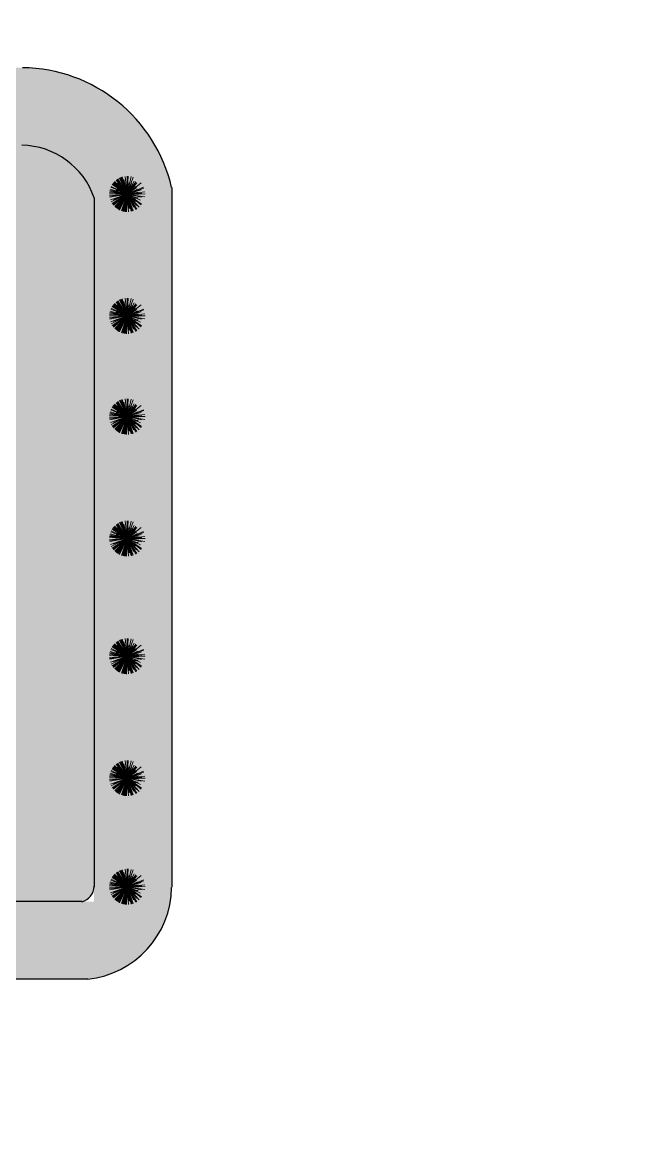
# Model space of a CAD drawing. Header units: millimetres. Extents: x -1544140 to 7445918, y -1294905 to 2019878.
# Drawn here: x 2063675 to 2066635, y 29843 to 35326 of the extents above; entities that cross this region are included whole.
import ezdxf

# ---------------------------------------------------------------- set-up
doc = ezdxf.new("R2010")
doc.units = ezdxf.units.MM
doc.header["$MEASUREMENT"] = 0
doc.layers.add('marc det', color=74, linetype='Continuous', lineweight=18)
picture_1 = doc.add_image_def('image5.png', size_in_pixel=(1482, 826))

msp = doc.modelspace()

# ---------------------------------------------------------------- hatches: boundary and pattern name
at = {"true_color": 0x8dc133, "transparency": 33554687}
h = msp.add_hatch(color=65, dxfattribs=at)
h.dxf.hatch_style = 1
h.paths.add_polyline_path([(2064396.9, 31146.3, -0.388077), (2063989.9, 30688), (2059494.4, 30688, -0.416277), (2058660.7, 31290.8), (2058660.7, 34182.4, -0.394381), (2059191.8, 35107.6), (2063657.3, 35107.6, -0.352206), (2064396.9, 34526.8)])
h.paths.add_polyline_path([(2059458.1, 31063.9, -0.417198), (2059036.6, 31325.5), (2059036.6, 34233.1, -0.386529), (2059257.8, 34731.7), (2063659.8, 34731.7, -0.326949), (2064021, 34476.3), (2064021, 31063.9)], flags=16)
at = {"true_color": 0xb8d93f, "transparency": 33554687}
h = msp.add_hatch(color=63, dxfattribs=at)
h.dxf.hatch_style = 1
h.paths.add_polyline_path([(2064021, 34476.3, 0.326949), (2063659.8, 34731.7), (2059257.8, 34731.7, 0.386529), (2059036.6, 34233.1), (2059036.6, 31325.5, 0.417198), (2059458.1, 31063.9), (2063962.2, 31063.9, 0.351898), (2064021, 31142.5)])

# ---------------------------------------------------------------- linework, layer by layer
at = {"color": 116, "true_color": 0x136734}
for p, q in [((2064164.8, 34511.6), (2064128.3, 34511.6)), ((2064146.6, 34529.9), (2064146.6, 34493.3)), ((2064164.8, 33920.5), (2064128.3, 33920.5)), ((2064146.6, 33938.7), (2064146.6, 33902.2)), ((2064146.6, 33450.4), (2064146.6, 33413.8)), ((2064164.8, 33432.1), (2064128.3, 33432.1)), ((2064146.6, 32859.2), (2064146.6, 32822.7)), ((2064164.8, 32841), (2064128.3, 32841)), ((2064164.8, 32270.2), (2064128.3, 32270.2)), ((2064146.6, 32288.5), (2064146.6, 32252)), ((2064146.6, 31697.3), (2064146.6, 31660.8)), ((2064164.8, 31679.1), (2064128.3, 31679.1)), ((2064164.8, 31152.5), (2064128.3, 31152.5)), ((2064146.6, 31170.7), (2064146.6, 31134.2))]:
    msp.add_line(p, q, dxfattribs=at)
at = {"color": 116, "lineweight": -2, "true_color": 0x136734}
for p, q in [((2064207.4, 34473.3), (2064235, 34478.1)), ((2064207.4, 33882.1), (2064235, 33887)), ((2064207.4, 33393.8), (2064235, 33398.6)), ((2064207.4, 32802.6), (2064235, 32807.5)), ((2064207.4, 32231.9), (2064235, 32236.7)), ((2064207.4, 31640.7), (2064235, 31645.6)), ((2064207.4, 31114.1), (2064235, 31119))]:
    msp.add_line(p, q, dxfattribs=at)
for points in [[(2064396.9, 34526.8), (2064396.9, 31133.4)], [(2064021, 34476.3), (2064021, 31133.4)], [(2063962.2, 31063.9), (2059295.5, 31063.9)], [(2063989.9, 30688), (2059259.2, 30688)]]:
    msp.add_lwpolyline(points)
for centre, radius, start, end in [((2063665.9, 34357.4), 750.3, 13.0477, 89.3419), ((2063665.9, 34357.4), 374.4, 18.5111, 89.3419), ((2063942.6, 31139.8), 78.4, 284.4217, 359.182), ((2063942.6, 31139.8), 454.3, 275.9777, 359.182)]:
    msp.add_arc(centre, radius, start, end)
at = {"layer": 'marc det', "color": 116, "true_color": 0x136734}
for p, q in [((2064110.9, 34544.8), (2064181.6, 34495.3)), ((2064181.6, 34495.3), (2064110.9, 34544.8)), ((2064181.6, 34495.3), (2064113.8, 34548.7)), ((2064181.6, 34495.3), (2064116.9, 34552.4)), ((2064181.6, 34495.3), (2064120.2, 34555.9)), ((2064181.6, 34495.3), (2064127.4, 34562.4)), ((2064181.6, 34495.3), (2064131.2, 34565.3)), ((2064181.6, 34495.3), (2064133.4, 34548.6)), ((2064181.6, 34495.3), (2064135.2, 34568.1)), ((2064181.6, 34495.3), (2064143.7, 34572.8)), ((2064181.6, 34495.3), (2064148.1, 34574.8)), ((2064181.6, 34495.3), (2064152.6, 34576.5)), ((2064181.6, 34495.3), (2064157.2, 34578)), ((2064181.6, 34495.3), (2064165.2, 34565.1)), ((2064181.6, 34495.3), (2064171.4, 34580.9)), ((2064181.6, 34495.3), (2064181, 34581.5)), ((2064181.6, 34495.3), (2064185.9, 34581.4)), ((2064181.6, 34495.3), (2064200.2, 34579.5)), ((2064181.6, 34495.3), (2064209.5, 34576.9)), ((2064181.6, 34495.3), (2064215.7, 34558.1)), ((2064181.6, 34495.3), (2064222.5, 34553.8)), ((2064222.5, 34553.8), (2064181.6, 34495.3)), ((2064181.6, 34495.3), (2064190.5, 34549.7)), ((2064181.6, 34495.3), (2064248.6, 34549.5)), ((2064181.6, 34495.3), (2064228.8, 34548.8)), ((2064181.6, 34495.3), (2064202.3, 34546.3)), ((2064181.6, 34495.3), (2064095.4, 34499.7)), ((2064181.6, 34495.3), (2064095.5, 34490)), ((2064181.6, 34495.3), (2064095.8, 34504.5)), ((2064181.6, 34495.3), (2064095.9, 34485.2)), ((2064181.6, 34495.3), (2064096.5, 34509.3)), ((2064181.6, 34495.3), (2064096.6, 34480.4)), ((2064181.6, 34495.3), (2064097.4, 34514)), ((2064181.6, 34495.3), (2064098.6, 34518.7)), ((2064181.6, 34495.3), (2064100.3, 34466.4)), ((2064181.6, 34495.3), (2064101.7, 34527.8)), ((2064181.6, 34495.3), (2064103.7, 34532.3)), ((2064181.6, 34495.3), (2064104.1, 34457.5)), ((2064181.6, 34495.3), (2064108.3, 34540.8)), ((2064181.6, 34495.3), (2064108.8, 34449)), ((2064181.6, 34495.3), (2064111.5, 34445)), ((2064181.6, 34495.3), (2064114.5, 34441.2)), ((2064181.6, 34495.3), (2064115.7, 34467.6)), ((2064181.6, 34495.3), (2064121, 34434)), ((2064181.6, 34495.3), (2064124.5, 34430.7)), ((2064181.6, 34495.3), (2064128.2, 34427.6)), ((2064132.1, 34424.7), (2064181.6, 34495.3)), ((2064181.6, 34495.3), (2064133, 34521.8)), ((2064181.6, 34495.3), (2064136.1, 34422.1)), ((2064181.6, 34495.3), (2064140.3, 34419.6)), ((2064181.6, 34495.3), (2064144.6, 34417.4)), ((2064181.6, 34495.3), (2064153.6, 34413.8)), ((2064181.6, 34495.3), (2064158.2, 34412.3)), ((2064181.6, 34495.3), (2064162.9, 34411.2)), ((2064181.6, 34495.3), (2064167.6, 34410.3)), ((2064181.6, 34495.3), (2064172.4, 34409.6)), ((2064181.6, 34495.3), (2064177.2, 34409.2)), ((2064180.6, 34496.2), (2064251.2, 34446.7)), ((2064180.6, 34496.2), (2064248.3, 34442.8)), ((2064251.2, 34446.7), (2064180.6, 34496.2)), ((2064181.6, 34495.3), (2064210.5, 34542)), ((2064181.6, 34495.3), (2064220.1, 34534.3)), ((2064181.6, 34495.3), (2064261, 34528.8)), ((2064181.6, 34495.3), (2064226, 34527.3)), ((2064181.6, 34495.3), (2064262.8, 34524.3)), ((2064181.6, 34495.3), (2064230.6, 34519.3)), ((2064181.6, 34495.3), (2064249.7, 34515.4)), ((2064181.6, 34495.3), (2064267.2, 34505.5)), ((2064181.6, 34495.3), (2064235.2, 34504.8)), ((2064181.6, 34495.3), (2064252.4, 34499.7)), ((2064181.6, 34495.3), (2064267.8, 34495.8)), ((2064181.6, 34495.3), (2064189.9, 34425)), ((2064181.6, 34495.3), (2064186.9, 34409.3)), ((2064181.6, 34495.3), (2064193.8, 34425.6)), ((2064181.6, 34495.3), (2064210.5, 34414.1)), ((2064181.6, 34495.3), (2064205.9, 34412.6)), ((2064181.6, 34495.3), (2064201.2, 34411.4)), ((2064181.6, 34495.3), (2064223.7, 34420.1)), ((2064181.6, 34495.3), (2064212.6, 34431.7)), ((2064181.6, 34495.3), (2064227.9, 34422.6)), ((2064181.6, 34495.3), (2064235.9, 34492.6)), ((2064181.6, 34495.3), (2064266.6, 34481.4)), ((2064181.6, 34495.3), (2064250.7, 34480)), ((2064181.6, 34495.3), (2064231.9, 34474.8)), ((2064181.6, 34495.3), (2064198.3, 34455.6)), ((2064181.6, 34495.3), (2064220.2, 34457.2)), ((2064181.6, 34495.3), (2064222.2, 34459.4)), ((2064181.6, 34495.3), (2064245.5, 34465)), ((2064181.6, 34495.3), (2064226, 34440.3)), ((2064181.6, 34495.3), (2064239.4, 34431.4)), ((2064181.6, 33904.2), (2064103.7, 33941.1)), ((2064181.6, 33904.2), (2064108.3, 33949.6)), ((2064110.9, 33953.6), (2064181.6, 33904.2)), ((2064181.6, 33904.2), (2064110.9, 33953.6)), ((2064181.6, 33904.2), (2064113.8, 33957.5)), ((2064181.6, 33904.2), (2064116.9, 33961.2)), ((2064181.6, 33904.2), (2064120.2, 33964.8)), ((2064181.6, 33904.2), (2064127.4, 33971.3)), ((2064181.6, 33904.2), (2064131.2, 33974.2)), ((2064181.6, 33904.2), (2064133.4, 33957.4)), ((2064181.6, 33904.2), (2064135.2, 33976.9)), ((2064181.6, 33904.2), (2064143.7, 33981.6)), ((2064181.6, 33904.2), (2064148.1, 33983.6)), ((2064181.6, 33904.2), (2064152.6, 33985.4)), ((2064181.6, 33904.2), (2064157.2, 33986.9)), ((2064181.6, 33904.2), (2064165.2, 33974)), ((2064181.6, 33904.2), (2064171.4, 33989.8)), ((2064181.6, 33904.2), (2064181, 33990.4)), ((2064181.6, 33904.2), (2064185.9, 33990.3)), ((2064181.6, 33904.2), (2064200.2, 33988.3)), ((2064181.6, 33904.2), (2064209.5, 33985.7)), ((2064181.6, 33904.2), (2064215.7, 33966.9)), ((2064181.6, 33904.2), (2064222.5, 33962.6)), ((2064222.5, 33962.6), (2064181.6, 33904.2)), ((2064181.6, 33904.2), (2064190.5, 33958.5)), ((2064181.6, 33904.2), (2064248.6, 33958.3)), ((2064181.6, 33904.2), (2064228.8, 33957.6)), ((2064181.6, 33904.2), (2064202.3, 33955.1)), ((2064181.6, 33904.2), (2064210.5, 33950.9)), ((2064181.6, 33904.2), (2064220.1, 33943.2)), ((2064181.6, 33904.2), (2064095.4, 33908.5)), ((2064181.6, 33904.2), (2064095.5, 33898.8)), ((2064181.6, 33904.2), (2064095.8, 33913.3)), ((2064181.6, 33904.2), (2064095.9, 33894)), ((2064181.6, 33904.2), (2064096.5, 33918.1)), ((2064181.6, 33904.2), (2064096.6, 33889.2)), ((2064181.6, 33904.2), (2064097.4, 33922.9)), ((2064181.6, 33904.2), (2064098.6, 33927.5)), ((2064181.6, 33904.2), (2064100.3, 33875.2)), ((2064181.6, 33904.2), (2064101.7, 33936.7)), ((2064181.6, 33904.2), (2064104.1, 33866.3)), ((2064181.6, 33904.2), (2064108.8, 33857.9)), ((2064181.6, 33904.2), (2064111.5, 33853.9)), ((2064181.6, 33904.2), (2064114.5, 33850)), ((2064181.6, 33904.2), (2064115.7, 33876.4)), ((2064181.6, 33904.2), (2064121, 33842.8)), ((2064181.6, 33904.2), (2064124.5, 33839.5)), ((2064181.6, 33904.2), (2064128.2, 33836.4)), ((2064132.1, 33833.6), (2064181.6, 33904.2)), ((2064181.6, 33904.2), (2064133, 33930.6)), ((2064181.6, 33904.2), (2064136.1, 33830.9)), ((2064181.6, 33904.2), (2064140.3, 33828.5)), ((2064181.6, 33904.2), (2064144.6, 33826.3)), ((2064181.6, 33904.2), (2064153.6, 33822.6)), ((2064181.6, 33904.2), (2064158.2, 33821.2)), ((2064181.6, 33904.2), (2064162.9, 33820)), ((2064181.6, 33904.2), (2064167.6, 33819.1)), ((2064181.6, 33904.2), (2064172.4, 33818.4)), ((2064181.6, 33904.2), (2064177.2, 33818.1)), ((2064180.6, 33905), (2064251.2, 33855.5)), ((2064180.6, 33905), (2064248.3, 33851.6)), ((2064251.2, 33855.5), (2064180.6, 33905)), ((2064181.6, 33904.2), (2064261, 33937.6)), ((2064181.6, 33904.2), (2064226, 33936.1)), ((2064181.6, 33904.2), (2064262.8, 33933.1)), ((2064181.6, 33904.2), (2064230.6, 33928.2)), ((2064181.6, 33904.2), (2064249.7, 33924.2)), ((2064181.6, 33904.2), (2064267.2, 33914.3)), ((2064181.6, 33904.2), (2064235.2, 33913.6)), ((2064181.6, 33904.2), (2064252.4, 33908.6)), ((2064181.6, 33904.2), (2064267.8, 33904.7)), ((2064181.6, 33904.2), (2064189.9, 33833.8)), ((2064181.6, 33904.2), (2064186.9, 33818.1)), ((2064181.6, 33904.2), (2064193.8, 33834.4)), ((2064181.6, 33904.2), (2064210.5, 33823)), ((2064181.6, 33904.2), (2064205.9, 33821.5)), ((2064181.6, 33904.2), (2064201.2, 33820.2)), ((2064181.6, 33904.2), (2064223.7, 33829)), ((2064181.6, 33904.2), (2064212.6, 33840.6)), ((2064181.6, 33904.2), (2064227.9, 33831.4)), ((2064181.6, 33904.2), (2064235.9, 33901.4)), ((2064181.6, 33904.2), (2064266.6, 33890.2)), ((2064181.6, 33904.2), (2064250.7, 33888.8)), ((2064181.6, 33904.2), (2064231.9, 33883.7)), ((2064181.6, 33904.2), (2064198.3, 33864.4)), ((2064181.6, 33904.2), (2064220.2, 33866)), ((2064181.6, 33904.2), (2064222.2, 33868.2)), ((2064181.6, 33904.2), (2064245.5, 33873.8)), ((2064181.6, 33904.2), (2064226, 33849.1)), ((2064181.6, 33904.2), (2064239.4, 33840.2)), ((2064181.6, 33415.8), (2064181, 33502)), ((2064181.6, 33415.8), (2064185.9, 33501.9)), ((2064181.6, 33415.8), (2064101.7, 33448.3)), ((2064181.6, 33415.8), (2064103.7, 33452.8)), ((2064181.6, 33415.8), (2064108.3, 33461.3)), ((2064110.9, 33465.3), (2064181.6, 33415.8)), ((2064181.6, 33415.8), (2064110.9, 33465.3)), ((2064181.6, 33415.8), (2064113.8, 33469.2)), ((2064181.6, 33415.8), (2064116.9, 33472.9)), ((2064181.6, 33415.8), (2064120.2, 33476.4)), ((2064181.6, 33415.8), (2064127.4, 33482.9)), ((2064181.6, 33415.8), (2064131.2, 33485.8)), ((2064181.6, 33415.8), (2064133.4, 33469.1)), ((2064181.6, 33415.8), (2064135.2, 33488.6)), ((2064181.6, 33415.8), (2064143.7, 33493.3)), ((2064181.6, 33415.8), (2064148.1, 33495.3)), ((2064181.6, 33415.8), (2064152.6, 33497)), ((2064181.6, 33415.8), (2064157.2, 33498.5)), ((2064181.6, 33415.8), (2064165.2, 33485.6)), ((2064181.6, 33415.8), (2064171.4, 33501.4)), ((2064181.6, 33415.8), (2064200.2, 33500)), ((2064181.6, 33415.8), (2064209.5, 33497.4)), ((2064181.6, 33415.8), (2064215.7, 33478.6)), ((2064181.6, 33415.8), (2064222.5, 33474.3)), ((2064222.5, 33474.3), (2064181.6, 33415.8)), ((2064181.6, 33415.8), (2064190.5, 33470.2)), ((2064181.6, 33415.8), (2064248.6, 33470)), ((2064181.6, 33415.8), (2064228.8, 33469.3)), ((2064181.6, 33415.8), (2064202.3, 33466.8)), ((2064181.6, 33415.8), (2064210.5, 33462.5)), ((2064181.6, 33415.8), (2064220.1, 33454.8)), ((2064181.6, 33415.8), (2064261, 33449.3)), ((2064181.6, 33415.8), (2064226, 33447.8)), ((2064181.6, 33415.8), (2064095.4, 33420.1)), ((2064181.6, 33415.8), (2064095.5, 33410.5)), ((2064181.6, 33415.8), (2064095.8, 33425)), ((2064181.6, 33415.8), (2064095.9, 33405.7)), ((2064181.6, 33415.8), (2064096.5, 33429.8)), ((2064181.6, 33415.8), (2064096.6, 33400.9)), ((2064181.6, 33415.8), (2064097.4, 33434.5)), ((2064181.6, 33415.8), (2064098.6, 33439.2)), ((2064181.6, 33415.8), (2064100.3, 33386.9)), ((2064181.6, 33415.8), (2064104.1, 33378)), ((2064181.6, 33415.8), (2064108.8, 33369.5)), ((2064181.6, 33415.8), (2064111.5, 33365.5)), ((2064181.6, 33415.8), (2064114.5, 33361.7)), ((2064181.6, 33415.8), (2064115.7, 33388.1)), ((2064181.6, 33415.8), (2064121, 33354.5)), ((2064181.6, 33415.8), (2064124.5, 33351.2)), ((2064181.6, 33415.8), (2064128.2, 33348.1)), ((2064132.1, 33345.2), (2064181.6, 33415.8)), ((2064181.6, 33415.8), (2064133, 33442.3)), ((2064181.6, 33415.8), (2064136.1, 33342.6)), ((2064181.6, 33415.8), (2064140.3, 33340.1)), ((2064181.6, 33415.8), (2064144.6, 33337.9)), ((2064181.6, 33415.8), (2064153.6, 33334.3)), ((2064181.6, 33415.8), (2064158.2, 33332.8)), ((2064181.6, 33415.8), (2064162.9, 33331.7)), ((2064181.6, 33415.8), (2064167.6, 33330.7)), ((2064181.6, 33415.8), (2064172.4, 33330.1)), ((2064181.6, 33415.8), (2064177.2, 33329.7)), ((2064180.6, 33416.6), (2064251.2, 33367.2)), ((2064180.6, 33416.6), (2064248.3, 33363.3)), ((2064251.2, 33367.2), (2064180.6, 33416.6)), ((2064181.6, 33415.8), (2064262.8, 33444.8)), ((2064181.6, 33415.8), (2064230.6, 33439.8)), ((2064181.6, 33415.8), (2064249.7, 33435.9)), ((2064181.6, 33415.8), (2064267.2, 33426)), ((2064181.6, 33415.8), (2064235.2, 33425.3)), ((2064181.6, 33415.8), (2064252.4, 33420.2)), ((2064181.6, 33415.8), (2064267.8, 33416.3)), ((2064181.6, 33415.8), (2064189.9, 33345.5)), ((2064181.6, 33415.8), (2064186.9, 33329.8)), ((2064181.6, 33415.8), (2064193.8, 33346.1)), ((2064181.6, 33415.8), (2064210.5, 33334.6)), ((2064181.6, 33415.8), (2064205.9, 33333.1)), ((2064181.6, 33415.8), (2064201.2, 33331.9)), ((2064181.6, 33415.8), (2064223.7, 33340.6)), ((2064181.6, 33415.8), (2064212.6, 33352.2)), ((2064181.6, 33415.8), (2064227.9, 33343.1)), ((2064181.6, 33415.8), (2064235.9, 33413.1)), ((2064181.6, 33415.8), (2064266.6, 33401.9)), ((2064181.6, 33415.8), (2064250.7, 33400.5)), ((2064181.6, 33415.8), (2064231.9, 33395.3)), ((2064181.6, 33415.8), (2064198.3, 33376.1)), ((2064181.6, 33415.8), (2064220.2, 33377.7)), ((2064181.6, 33415.8), (2064222.2, 33379.9)), ((2064181.6, 33415.8), (2064245.5, 33385.5)), ((2064181.6, 33415.8), (2064226, 33360.8)), ((2064181.6, 33415.8), (2064239.4, 33351.9)), ((2064181.6, 32824.7), (2064143.7, 32902.1)), ((2064181.6, 32824.7), (2064148.1, 32904.1)), ((2064181.6, 32824.7), (2064152.6, 32905.9)), ((2064181.6, 32824.7), (2064157.2, 32907.4)), ((2064181.6, 32824.7), (2064171.4, 32910.3)), ((2064181.6, 32824.7), (2064181, 32910.9)), ((2064181.6, 32824.7), (2064185.9, 32910.8)), ((2064181.6, 32824.7), (2064200.2, 32908.8)), ((2064181.6, 32824.7), (2064209.5, 32906.2)), ((2064181.6, 32824.7), (2064098.6, 32848)), ((2064181.6, 32824.7), (2064101.7, 32857.2)), ((2064181.6, 32824.7), (2064103.7, 32861.6)), ((2064181.6, 32824.7), (2064108.3, 32870.1)), ((2064110.9, 32874.1), (2064181.6, 32824.7)), ((2064181.6, 32824.7), (2064110.9, 32874.1)), ((2064181.6, 32824.7), (2064113.8, 32878)), ((2064181.6, 32824.7), (2064116.9, 32881.7)), ((2064181.6, 32824.7), (2064120.2, 32885.3)), ((2064181.6, 32824.7), (2064127.4, 32891.8)), ((2064181.6, 32824.7), (2064131.2, 32894.7)), ((2064181.6, 32824.7), (2064133, 32851.1)), ((2064181.6, 32824.7), (2064133.4, 32877.9)), ((2064181.6, 32824.7), (2064135.2, 32897.4)), ((2064181.6, 32824.7), (2064165.2, 32894.5)), ((2064181.6, 32824.7), (2064215.7, 32887.4)), ((2064181.6, 32824.7), (2064222.5, 32883.1)), ((2064222.5, 32883.1), (2064181.6, 32824.7)), ((2064181.6, 32824.7), (2064190.5, 32879)), ((2064181.6, 32824.7), (2064248.6, 32878.8)), ((2064181.6, 32824.7), (2064228.8, 32878.1)), ((2064181.6, 32824.7), (2064202.3, 32875.6)), ((2064181.6, 32824.7), (2064210.5, 32871.3)), ((2064181.6, 32824.7), (2064220.1, 32863.7)), ((2064181.6, 32824.7), (2064261, 32858.1)), ((2064181.6, 32824.7), (2064226, 32856.6)), ((2064181.6, 32824.7), (2064262.8, 32853.6)), ((2064181.6, 32824.7), (2064230.6, 32848.7)), ((2064181.6, 32824.7), (2064249.7, 32844.7)), ((2064181.6, 32824.7), (2064095.4, 32829)), ((2064181.6, 32824.7), (2064095.5, 32819.3)), ((2064181.6, 32824.7), (2064095.8, 32833.8)), ((2064181.6, 32824.7), (2064095.9, 32814.5)), ((2064181.6, 32824.7), (2064096.5, 32838.6)), ((2064181.6, 32824.7), (2064096.6, 32809.7)), ((2064181.6, 32824.7), (2064097.4, 32843.4)), ((2064181.6, 32824.7), (2064100.3, 32795.7)), ((2064181.6, 32824.7), (2064104.1, 32786.8)), ((2064181.6, 32824.7), (2064108.8, 32778.4)), ((2064181.6, 32824.7), (2064111.5, 32774.4)), ((2064181.6, 32824.7), (2064114.5, 32770.5)), ((2064181.6, 32824.7), (2064115.7, 32796.9)), ((2064181.6, 32824.7), (2064121, 32763.3)), ((2064181.6, 32824.7), (2064124.5, 32760)), ((2064181.6, 32824.7), (2064128.2, 32756.9)), ((2064132.1, 32754.1), (2064181.6, 32824.7)), ((2064181.6, 32824.7), (2064136.1, 32751.4)), ((2064181.6, 32824.7), (2064140.3, 32749)), ((2064181.6, 32824.7), (2064144.6, 32746.8)), ((2064181.6, 32824.7), (2064153.6, 32743.1)), ((2064181.6, 32824.7), (2064158.2, 32741.7)), ((2064181.6, 32824.7), (2064162.9, 32740.5)), ((2064181.6, 32824.7), (2064167.6, 32739.6)), ((2064181.6, 32824.7), (2064172.4, 32738.9)), ((2064181.6, 32824.7), (2064177.2, 32738.6)), ((2064180.6, 32825.5), (2064251.2, 32776)), ((2064180.6, 32825.5), (2064248.3, 32772.1)), ((2064251.2, 32776), (2064180.6, 32825.5)), ((2064181.6, 32824.7), (2064267.2, 32834.8)), ((2064181.6, 32824.7), (2064235.2, 32834.1)), ((2064181.6, 32824.7), (2064252.4, 32829.1)), ((2064181.6, 32824.7), (2064267.8, 32825.2)), ((2064181.6, 32824.7), (2064189.9, 32754.3)), ((2064181.6, 32824.7), (2064186.9, 32738.6)), ((2064181.6, 32824.7), (2064193.8, 32754.9)), ((2064181.6, 32824.7), (2064210.5, 32743.5)), ((2064181.6, 32824.7), (2064205.9, 32742)), ((2064181.6, 32824.7), (2064201.2, 32740.7)), ((2064181.6, 32824.7), (2064223.7, 32749.5)), ((2064181.6, 32824.7), (2064212.6, 32761.1)), ((2064181.6, 32824.7), (2064227.9, 32751.9)), ((2064181.6, 32824.7), (2064235.9, 32821.9)), ((2064181.6, 32824.7), (2064266.6, 32810.7)), ((2064181.6, 32824.7), (2064250.7, 32809.3)), ((2064181.6, 32824.7), (2064231.9, 32804.2)), ((2064181.6, 32824.7), (2064198.3, 32784.9)), ((2064181.6, 32824.7), (2064220.2, 32786.5)), ((2064181.6, 32824.7), (2064222.2, 32788.7)), ((2064181.6, 32824.7), (2064245.5, 32794.3)), ((2064181.6, 32824.7), (2064226, 32769.6)), ((2064181.6, 32824.7), (2064239.4, 32760.7)), ((2064181.6, 32253.9), (2064108.3, 32299.4)), ((2064110.9, 32303.4), (2064181.6, 32253.9)), ((2064181.6, 32253.9), (2064110.9, 32303.4)), ((2064181.6, 32253.9), (2064113.8, 32307.3)), ((2064181.6, 32253.9), (2064116.9, 32311)), ((2064181.6, 32253.9), (2064120.2, 32314.5)), ((2064181.6, 32253.9), (2064127.4, 32321)), ((2064181.6, 32253.9), (2064131.2, 32324)), ((2064181.6, 32253.9), (2064133.4, 32307.2)), ((2064181.6, 32253.9), (2064135.2, 32326.7)), ((2064181.6, 32253.9), (2064143.7, 32331.4)), ((2064181.6, 32253.9), (2064148.1, 32333.4)), ((2064181.6, 32253.9), (2064152.6, 32335.1)), ((2064181.6, 32253.9), (2064157.2, 32336.6)), ((2064181.6, 32253.9), (2064165.2, 32323.8)), ((2064181.6, 32253.9), (2064171.4, 32339.6)), ((2064181.6, 32253.9), (2064181, 32340.2)), ((2064181.6, 32253.9), (2064185.9, 32340)), ((2064181.6, 32253.9), (2064200.2, 32338.1)), ((2064181.6, 32253.9), (2064209.5, 32335.5)), ((2064181.6, 32253.9), (2064215.7, 32316.7)), ((2064181.6, 32253.9), (2064222.5, 32312.4)), ((2064222.5, 32312.4), (2064181.6, 32253.9)), ((2064181.6, 32253.9), (2064190.5, 32308.3)), ((2064181.6, 32253.9), (2064248.6, 32308.1)), ((2064181.6, 32253.9), (2064228.8, 32307.4)), ((2064181.6, 32253.9), (2064202.3, 32304.9)), ((2064181.6, 32253.9), (2064210.5, 32300.6)), ((2064181.6, 32253.9), (2064095.4, 32258.3)), ((2064181.6, 32253.9), (2064095.5, 32248.6)), ((2064181.6, 32253.9), (2064095.8, 32263.1)), ((2064181.6, 32253.9), (2064095.9, 32243.8)), ((2064181.6, 32253.9), (2064096.5, 32267.9)), ((2064181.6, 32253.9), (2064096.6, 32239)), ((2064181.6, 32253.9), (2064097.4, 32272.6)), ((2064181.6, 32253.9), (2064098.6, 32277.3)), ((2064181.6, 32253.9), (2064100.3, 32225)), ((2064181.6, 32253.9), (2064101.7, 32286.5)), ((2064181.6, 32253.9), (2064103.7, 32290.9)), ((2064181.6, 32253.9), (2064104.1, 32216.1)), ((2064181.6, 32253.9), (2064108.8, 32207.6)), ((2064181.6, 32253.9), (2064111.5, 32203.6)), ((2064181.6, 32253.9), (2064114.5, 32199.8)), ((2064181.6, 32253.9), (2064115.7, 32226.2)), ((2064181.6, 32253.9), (2064121, 32192.6)), ((2064181.6, 32253.9), (2064124.5, 32189.3)), ((2064181.6, 32253.9), (2064128.2, 32186.2)), ((2064132.1, 32183.3), (2064181.6, 32253.9)), ((2064181.6, 32253.9), (2064133, 32280.4)), ((2064181.6, 32253.9), (2064136.1, 32180.7)), ((2064181.6, 32253.9), (2064140.3, 32178.2)), ((2064181.6, 32253.9), (2064144.6, 32176)), ((2064181.6, 32253.9), (2064153.6, 32172.4)), ((2064181.6, 32253.9), (2064158.2, 32171)), ((2064181.6, 32253.9), (2064162.9, 32169.8)), ((2064181.6, 32253.9), (2064167.6, 32168.9)), ((2064181.6, 32253.9), (2064172.4, 32168.2)), ((2064181.6, 32253.9), (2064177.2, 32167.8)), ((2064180.6, 32254.8), (2064251.2, 32205.3)), ((2064180.6, 32254.8), (2064248.3, 32201.4)), ((2064251.2, 32205.3), (2064180.6, 32254.8)), ((2064181.6, 32253.9), (2064220.1, 32292.9)), ((2064181.6, 32253.9), (2064261, 32287.4)), ((2064181.6, 32253.9), (2064226, 32285.9)), ((2064181.6, 32253.9), (2064262.8, 32282.9)), ((2064181.6, 32253.9), (2064230.6, 32277.9)), ((2064181.6, 32253.9), (2064249.7, 32274)), ((2064181.6, 32253.9), (2064267.2, 32264.1)), ((2064181.6, 32253.9), (2064235.2, 32263.4)), ((2064181.6, 32253.9), (2064252.4, 32258.3)), ((2064181.6, 32253.9), (2064267.8, 32254.5)), ((2064181.6, 32253.9), (2064189.9, 32183.6)), ((2064181.6, 32253.9), (2064186.9, 32167.9)), ((2064181.6, 32253.9), (2064193.8, 32184.2)), ((2064181.6, 32253.9), (2064210.5, 32172.7)), ((2064181.6, 32253.9), (2064205.9, 32171.2)), ((2064181.6, 32253.9), (2064201.2, 32170)), ((2064181.6, 32253.9), (2064223.7, 32178.7)), ((2064181.6, 32253.9), (2064212.6, 32190.3)), ((2064181.6, 32253.9), (2064227.9, 32181.2)), ((2064181.6, 32253.9), (2064235.9, 32251.2)), ((2064181.6, 32253.9), (2064266.6, 32240)), ((2064181.6, 32253.9), (2064250.7, 32238.6)), ((2064181.6, 32253.9), (2064231.9, 32233.4)), ((2064181.6, 32253.9), (2064198.3, 32214.2)), ((2064181.6, 32253.9), (2064220.2, 32215.8)), ((2064181.6, 32253.9), (2064222.2, 32218)), ((2064181.6, 32253.9), (2064245.5, 32223.6)), ((2064181.6, 32253.9), (2064226, 32198.9)), ((2064181.6, 32253.9), (2064239.4, 32190)), ((2064181.6, 31662.8), (2064171.4, 31748.4)), ((2064181.6, 31662.8), (2064181, 31749)), ((2064181.6, 31662.8), (2064185.9, 31748.9)), ((2064181.6, 31662.8), (2064101.7, 31695.3)), ((2064181.6, 31662.8), (2064103.7, 31699.7)), ((2064181.6, 31662.8), (2064108.3, 31708.2)), ((2064110.9, 31712.3), (2064181.6, 31662.8)), ((2064181.6, 31662.8), (2064110.9, 31712.3)), ((2064181.6, 31662.8), (2064113.8, 31716.1)), ((2064181.6, 31662.8), (2064116.9, 31719.8)), ((2064181.6, 31662.8), (2064120.2, 31723.4)), ((2064181.6, 31662.8), (2064127.4, 31729.9)), ((2064181.6, 31662.8), (2064131.2, 31732.8)), ((2064181.6, 31662.8), (2064133.4, 31716)), ((2064181.6, 31662.8), (2064135.2, 31735.5)), ((2064181.6, 31662.8), (2064143.7, 31740.2)), ((2064181.6, 31662.8), (2064148.1, 31742.2)), ((2064181.6, 31662.8), (2064152.6, 31744)), ((2064181.6, 31662.8), (2064157.2, 31745.5)), ((2064181.6, 31662.8), (2064165.2, 31732.6)), ((2064181.6, 31662.8), (2064200.2, 31746.9)), ((2064181.6, 31662.8), (2064209.5, 31744.3)), ((2064181.6, 31662.8), (2064215.7, 31725.5)), ((2064181.6, 31662.8), (2064222.5, 31721.2)), ((2064222.5, 31721.2), (2064181.6, 31662.8)), ((2064181.6, 31662.8), (2064190.5, 31717.2)), ((2064181.6, 31662.8), (2064248.6, 31716.9)), ((2064181.6, 31662.8), (2064228.8, 31716.2)), ((2064181.6, 31662.8), (2064202.3, 31713.7)), ((2064181.6, 31662.8), (2064210.5, 31709.5)), ((2064181.6, 31662.8), (2064220.1, 31701.8)), ((2064181.6, 31662.8), (2064261, 31696.2)), ((2064181.6, 31662.8), (2064226, 31694.7)), ((2064181.6, 31662.8), (2064095.4, 31667.1)), ((2064181.6, 31662.8), (2064095.5, 31657.4)), ((2064181.6, 31662.8), (2064095.8, 31671.9)), ((2064181.6, 31662.8), (2064095.9, 31652.6)), ((2064181.6, 31662.8), (2064096.5, 31676.7)), ((2064181.6, 31662.8), (2064096.6, 31647.8)), ((2064181.6, 31662.8), (2064097.4, 31681.5)), ((2064181.6, 31662.8), (2064098.6, 31686.2)), ((2064181.6, 31662.8), (2064100.3, 31633.8)), ((2064181.6, 31662.8), (2064104.1, 31624.9)), ((2064181.6, 31662.8), (2064108.8, 31616.5)), ((2064181.6, 31662.8), (2064111.5, 31612.5)), ((2064181.6, 31662.8), (2064114.5, 31608.6)), ((2064181.6, 31662.8), (2064115.7, 31635.1)), ((2064181.6, 31662.8), (2064121, 31601.5)), ((2064181.6, 31662.8), (2064124.5, 31598.2)), ((2064181.6, 31662.8), (2064128.2, 31595.1)), ((2064132.1, 31592.2), (2064181.6, 31662.8)), ((2064181.6, 31662.8), (2064133, 31689.2)), ((2064181.6, 31662.8), (2064136.1, 31589.5)), ((2064181.6, 31662.8), (2064140.3, 31587.1)), ((2064181.6, 31662.8), (2064144.6, 31584.9)), ((2064181.6, 31662.8), (2064153.6, 31581.2)), ((2064181.6, 31662.8), (2064158.2, 31579.8)), ((2064181.6, 31662.8), (2064162.9, 31578.6)), ((2064181.6, 31662.8), (2064167.6, 31577.7)), ((2064181.6, 31662.8), (2064172.4, 31577.1)), ((2064181.6, 31662.8), (2064177.2, 31576.7)), ((2064180.6, 31663.6), (2064251.2, 31614.1)), ((2064180.6, 31663.6), (2064248.3, 31610.2)), ((2064251.2, 31614.1), (2064180.6, 31663.6)), ((2064181.6, 31662.8), (2064262.8, 31691.7)), ((2064181.6, 31662.8), (2064230.6, 31686.8)), ((2064181.6, 31662.8), (2064249.7, 31682.9)), ((2064181.6, 31662.8), (2064267.2, 31672.9)), ((2064181.6, 31662.8), (2064235.2, 31672.2)), ((2064181.6, 31662.8), (2064252.4, 31667.2)), ((2064181.6, 31662.8), (2064267.8, 31663.3)), ((2064181.6, 31662.8), (2064189.9, 31592.4)), ((2064181.6, 31662.8), (2064186.9, 31576.7)), ((2064181.6, 31662.8), (2064193.8, 31593)), ((2064181.6, 31662.8), (2064210.5, 31581.6)), ((2064181.6, 31662.8), (2064205.9, 31580.1)), ((2064181.6, 31662.8), (2064201.2, 31578.8)), ((2064181.6, 31662.8), (2064223.7, 31587.6)), ((2064181.6, 31662.8), (2064212.6, 31599.2)), ((2064181.6, 31662.8), (2064227.9, 31590.1)), ((2064181.6, 31662.8), (2064235.9, 31660.1)), ((2064181.6, 31662.8), (2064266.6, 31648.8)), ((2064181.6, 31662.8), (2064250.7, 31647.4)), ((2064181.6, 31662.8), (2064231.9, 31642.3)), ((2064181.6, 31662.8), (2064198.3, 31623.1)), ((2064181.6, 31662.8), (2064220.2, 31624.6)), ((2064181.6, 31662.8), (2064222.2, 31626.8)), ((2064181.6, 31662.8), (2064245.5, 31632.4)), ((2064181.6, 31662.8), (2064226, 31607.7)), ((2064181.6, 31662.8), (2064239.4, 31598.8)), ((2064181.6, 31136.2), (2064127.4, 31203.2)), ((2064181.6, 31136.2), (2064131.2, 31206.2)), ((2064181.6, 31136.2), (2064135.2, 31208.9)), ((2064181.6, 31136.2), (2064143.7, 31213.6)), ((2064181.6, 31136.2), (2064148.1, 31215.6)), ((2064181.6, 31136.2), (2064152.6, 31217.4)), ((2064181.6, 31136.2), (2064157.2, 31218.9)), ((2064181.6, 31136.2), (2064165.2, 31206)), ((2064181.6, 31136.2), (2064171.4, 31221.8)), ((2064181.6, 31136.2), (2064181, 31222.4)), ((2064181.6, 31136.2), (2064185.9, 31222.3)), ((2064181.6, 31136.2), (2064200.2, 31220.3)), ((2064181.6, 31136.2), (2064209.5, 31217.7)), ((2064181.6, 31136.2), (2064215.7, 31198.9)), ((2064181.6, 31136.2), (2064095.8, 31145.3)), ((2064181.6, 31136.2), (2064096.5, 31150.1)), ((2064181.6, 31136.2), (2064097.4, 31154.8)), ((2064181.6, 31136.2), (2064098.6, 31159.5)), ((2064181.6, 31136.2), (2064101.7, 31168.7)), ((2064181.6, 31136.2), (2064103.7, 31173.1)), ((2064181.6, 31136.2), (2064108.3, 31181.6)), ((2064110.9, 31185.6), (2064181.6, 31136.2)), ((2064181.6, 31136.2), (2064110.9, 31185.6)), ((2064181.6, 31136.2), (2064113.8, 31189.5)), ((2064181.6, 31136.2), (2064116.9, 31193.2)), ((2064181.6, 31136.2), (2064120.2, 31196.8)), ((2064181.6, 31136.2), (2064133, 31162.6)), ((2064181.6, 31136.2), (2064133.4, 31189.4)), ((2064181.6, 31136.2), (2064222.5, 31194.6)), ((2064222.5, 31194.6), (2064181.6, 31136.2)), ((2064181.6, 31136.2), (2064190.5, 31190.5)), ((2064181.6, 31136.2), (2064248.6, 31190.3)), ((2064181.6, 31136.2), (2064228.8, 31189.6)), ((2064181.6, 31136.2), (2064202.3, 31187.1)), ((2064181.6, 31136.2), (2064210.5, 31182.8)), ((2064181.6, 31136.2), (2064220.1, 31175.2)), ((2064181.6, 31136.2), (2064261, 31169.6)), ((2064181.6, 31136.2), (2064226, 31168.1)), ((2064181.6, 31136.2), (2064262.8, 31165.1)), ((2064181.6, 31136.2), (2064230.6, 31160.2)), ((2064181.6, 31136.2), (2064249.7, 31156.2)), ((2064181.6, 31136.2), (2064267.2, 31146.3)), ((2064181.6, 31136.2), (2064235.2, 31145.6)), ((2064181.6, 31136.2), (2064095.4, 31140.5)), ((2064181.6, 31136.2), (2064095.5, 31130.8)), ((2064181.6, 31136.2), (2064095.9, 31126)), ((2064181.6, 31136.2), (2064096.6, 31121.2)), ((2064181.6, 31136.2), (2064100.3, 31107.2)), ((2064181.6, 31136.2), (2064104.1, 31098.3)), ((2064181.6, 31136.2), (2064108.8, 31089.9)), ((2064181.6, 31136.2), (2064111.5, 31085.9)), ((2064181.6, 31136.2), (2064114.5, 31082)), ((2064181.6, 31136.2), (2064115.7, 31108.4)), ((2064181.6, 31136.2), (2064121, 31074.8)), ((2064181.6, 31136.2), (2064124.5, 31071.5)), ((2064181.6, 31136.2), (2064128.2, 31068.4)), ((2064132.1, 31065.6), (2064181.6, 31136.2)), ((2064181.6, 31136.2), (2064136.1, 31062.9)), ((2064181.6, 31136.2), (2064140.3, 31060.5)), ((2064181.6, 31136.2), (2064144.6, 31058.3)), ((2064181.6, 31136.2), (2064153.6, 31054.6)), ((2064181.6, 31136.2), (2064158.2, 31053.2)), ((2064181.6, 31136.2), (2064162.9, 31052)), ((2064181.6, 31136.2), (2064167.6, 31051.1)), ((2064181.6, 31136.2), (2064172.4, 31050.4)), ((2064181.6, 31136.2), (2064177.2, 31050.1)), ((2064180.6, 31137), (2064251.2, 31087.5)), ((2064180.6, 31137), (2064248.3, 31083.6)), ((2064251.2, 31087.5), (2064180.6, 31137)), ((2064181.6, 31136.2), (2064252.4, 31140.6)), ((2064181.6, 31136.2), (2064267.8, 31136.7)), ((2064181.6, 31136.2), (2064189.9, 31065.8)), ((2064181.6, 31136.2), (2064186.9, 31050.1)), ((2064181.6, 31136.2), (2064193.8, 31066.4)), ((2064181.6, 31136.2), (2064210.5, 31055)), ((2064181.6, 31136.2), (2064205.9, 31053.5)), ((2064181.6, 31136.2), (2064201.2, 31052.2)), ((2064181.6, 31136.2), (2064223.7, 31061)), ((2064181.6, 31136.2), (2064212.6, 31072.6)), ((2064181.6, 31136.2), (2064227.9, 31063.4)), ((2064181.6, 31136.2), (2064235.9, 31133.4)), ((2064181.6, 31136.2), (2064266.6, 31122.2)), ((2064181.6, 31136.2), (2064250.7, 31120.8)), ((2064181.6, 31136.2), (2064231.9, 31115.7)), ((2064181.6, 31136.2), (2064198.3, 31096.4)), ((2064181.6, 31136.2), (2064220.2, 31098)), ((2064181.6, 31136.2), (2064222.2, 31100.2)), ((2064181.6, 31136.2), (2064245.5, 31105.8)), ((2064181.6, 31136.2), (2064226, 31081.1)), ((2064181.6, 31136.2), (2064239.4, 31072.2))]:
    msp.add_line(p, q, dxfattribs=at)

# ---------------------------------------------------------------- pictures from other files: only their frames are drawn
image = msp.add_image(picture_1, insert=(2023694, -11872.3), size_in_units=(114264.1, 63685.7))
image.dxf.flags = 7

doc.saveas('drawing.dxf')
